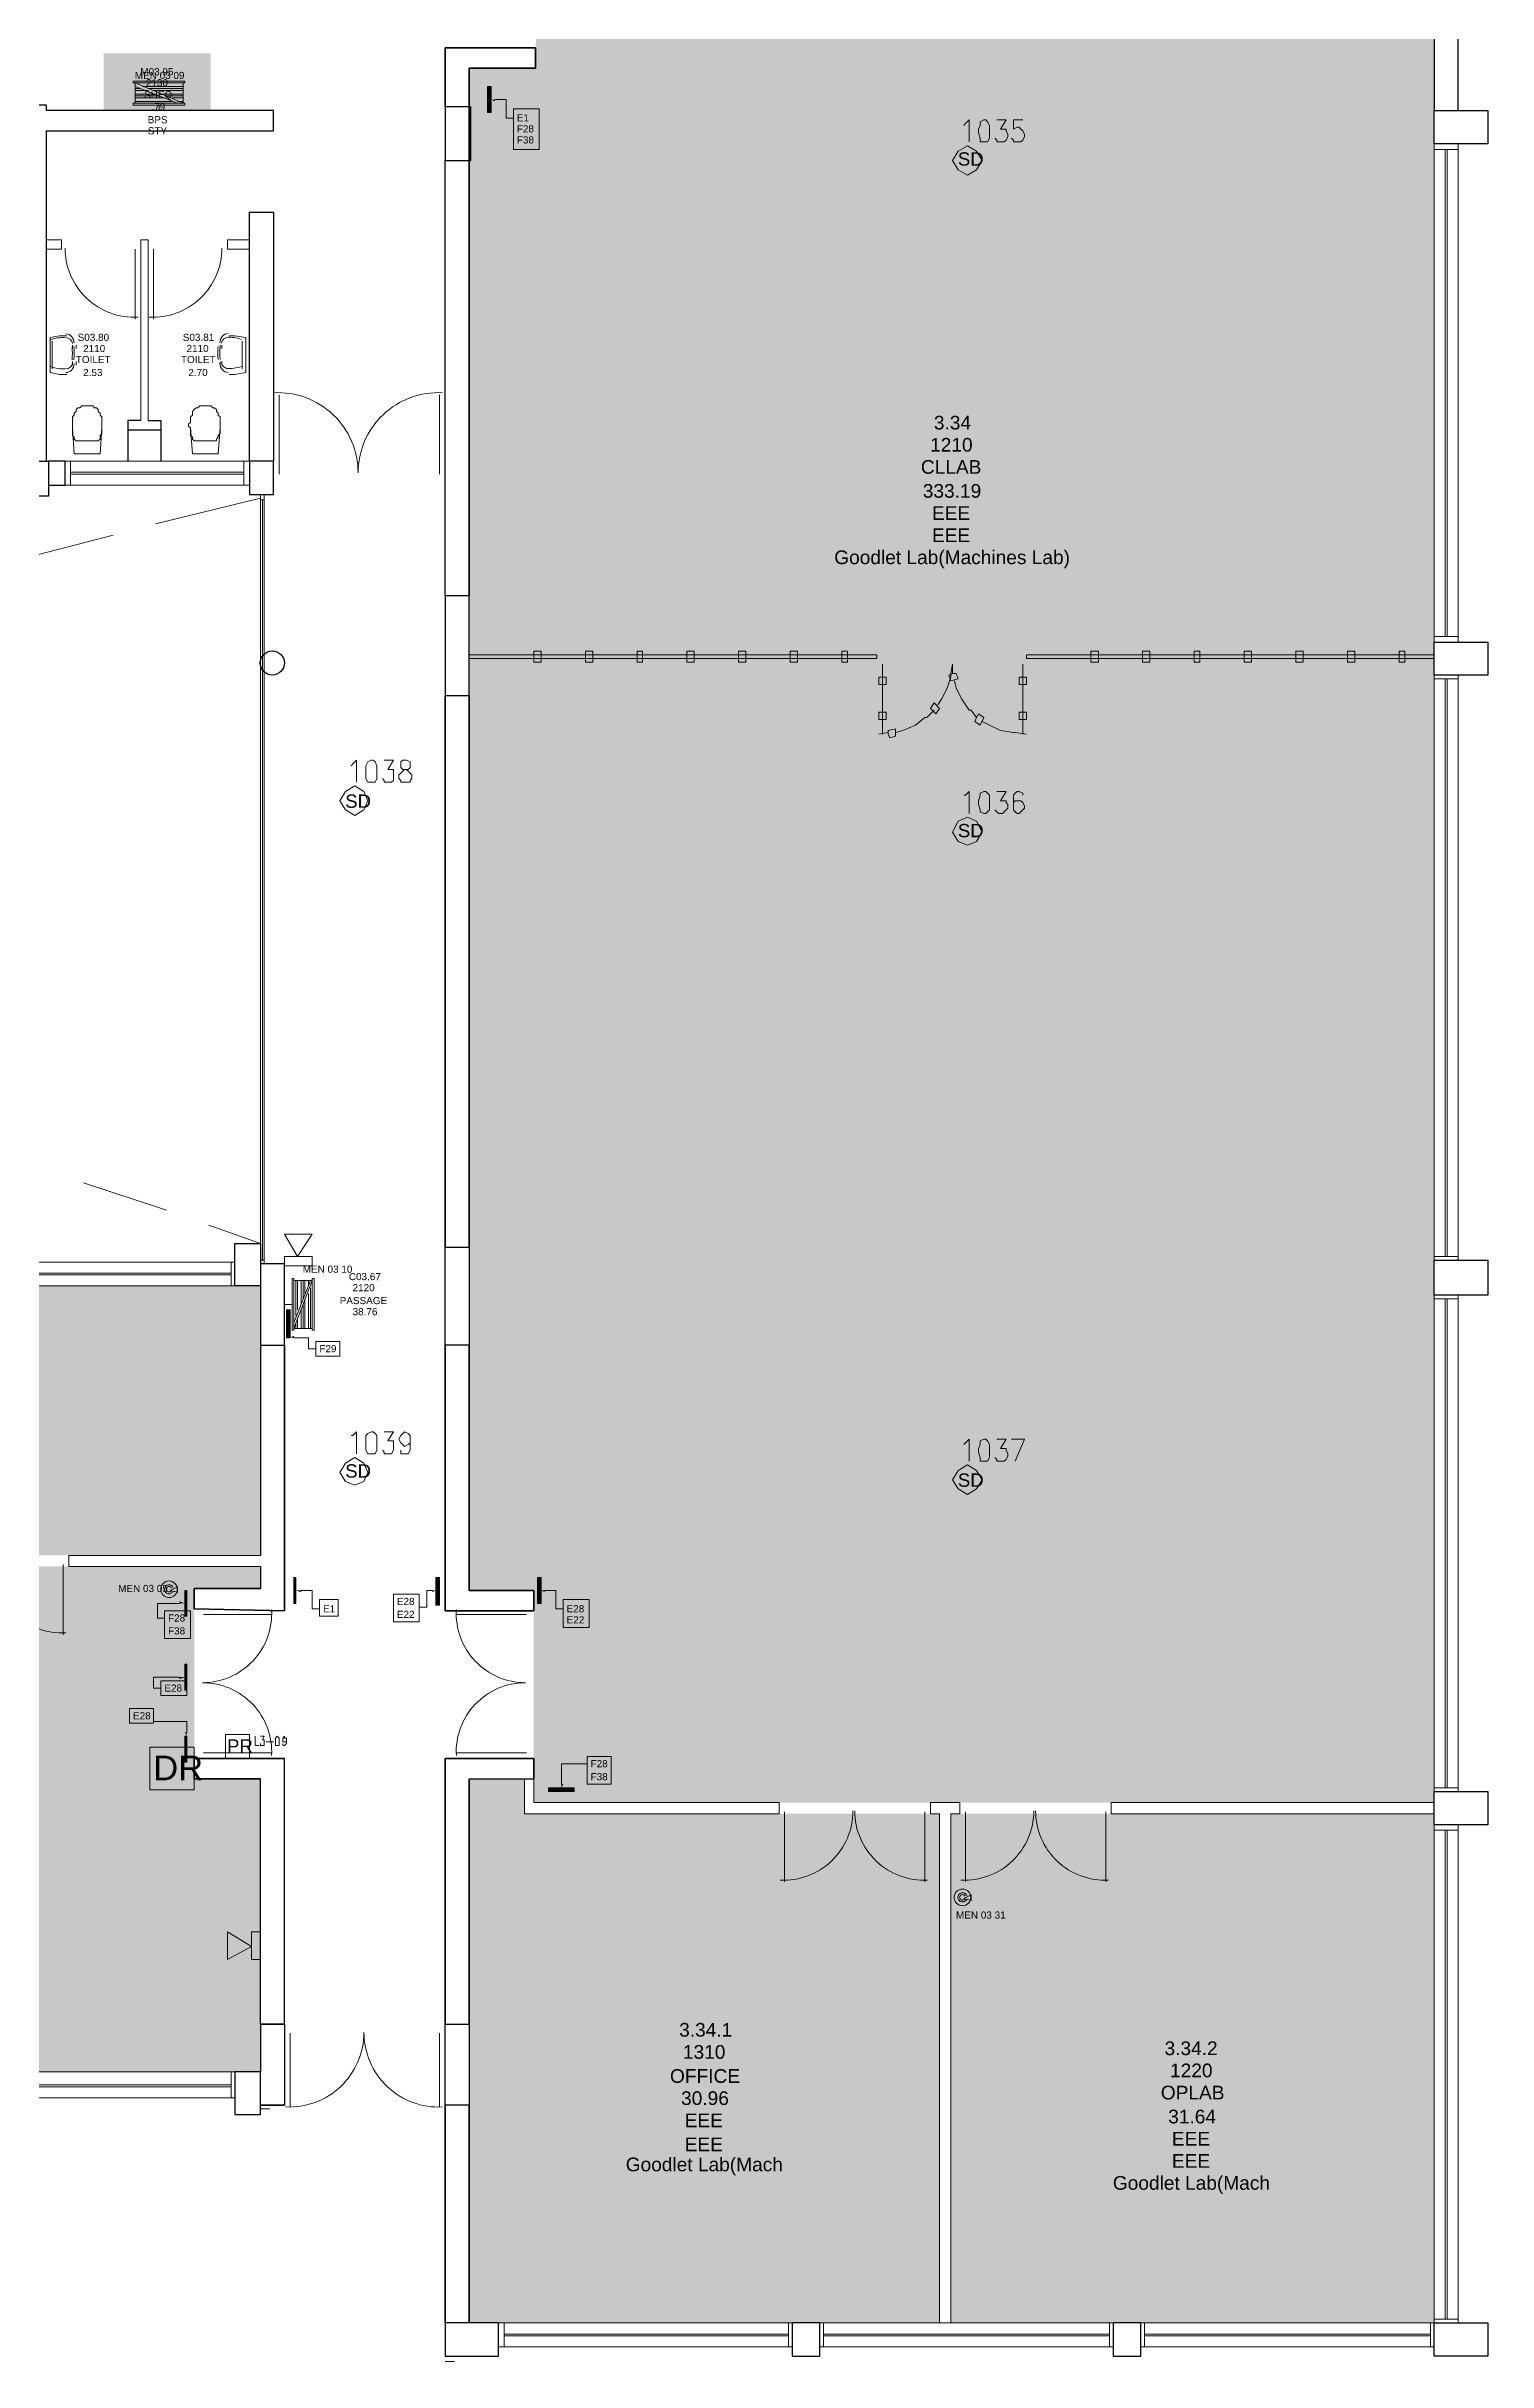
# Model space of a CAD drawing. Header units: millimetres. Extents: x 0.4 to 92.5, y -0.1 to 46.4.
# Drawn here: x 76.01 to 92.55, y -0.12 to 26.44 of the extents above; entities that cross this region are included whole.
import ezdxf

# ---------------------------------------------------------------- set-up
doc = ezdxf.new("R2010")
doc.units = ezdxf.units.MM
for name, color, linetype, true_color in [('PDF_0', 7, 'Continuous', 0xed1f24), ('PDF_014403$_ps_FIRE_ACCESS', 7, 'Continuous', 0x37dd00), ('PDF_014403$_ps_FIRE_ALARM', 7, 'Continuous', 0x37dd00), ('PDF_014403$HL-TMP', 7, 'Continuous', 0x99cde0)]:
    doc.layers.add(name, color=color, linetype=linetype, true_color=true_color)
for name, color, linetype in [('PDF_014403$_ps_TEXTBOLD$FIRE', 2, 'Continuous'), ('PDF_014403$BL', 7, 'Continuous'), ('PDF_014403$DR', 7, 'Continuous'), ('PDF_014403$FI', 7, 'Continuous'), ('PDF_014403$FI-DSG', 7, 'Continuous'), ('PDF_014403$PL-TOIL', 7, 'Continuous'), ('PDF_014403$WA', 7, 'Continuous'), ('PDF_014403$WA-COL', 7, 'Continuous'), ('PDF_014403$WA-EXT', 7, 'Continuous'), ('PDF_014403$WN', 7, 'Continuous'), ('PDF_Text', 7, 'Continuous')]:
    doc.layers.add(name, color=color, linetype=linetype)
doc.styles.add('PDF ArialMT', font='arial.ttf')

msp = doc.modelspace()

# ---------------------------------------------------------------- linework, layer by layer
at = {"layer": 'PDF_0', "color": 7, "lineweight": 0}
for points in [[(86.578, 24.959), (86.684, 25.022), (86.747, 25.128), (86.684, 25.234), (86.578, 25.297), (86.472, 25.234), (86.409, 25.128), (86.472, 25.022)], [(79.55, 17.614), (79.656, 17.677), (79.699, 17.783), (79.656, 17.889), (79.55, 17.952), (79.445, 17.889), (79.381, 17.783), (79.445, 17.677)], [(86.578, 17.275), (86.684, 17.317), (86.747, 17.423), (86.684, 17.55), (86.578, 17.593), (86.472, 17.55), (86.409, 17.423), (86.472, 17.317)], [(79.55, 9.93), (79.656, 9.972), (79.699, 10.078), (79.656, 10.184), (79.55, 10.248), (79.445, 10.184), (79.381, 10.078), (79.445, 9.972)], [(86.578, 9.824), (86.684, 9.888), (86.747, 9.994), (86.684, 10.099), (86.578, 10.163), (86.472, 10.099), (86.409, 9.994), (86.472, 9.888)]]:
    msp.add_lwpolyline(points, close=True, dxfattribs=at)
at = {"layer": 'PDF_014403$_ps_FIRE_ACCESS', "lineweight": 0}
for points in [[(79.064, 12.809), (78.746, 12.809), (78.894, 12.555)], [(78.746, 12.555), (78.746, 12.449), (79.064, 12.449), (79.064, 12.555)], [(77.709, 6.437), (77.709, 6.924), (77.201, 6.924), (77.201, 6.437)], [(77.709, 6.437), (77.709, 6.924), (77.201, 6.924), (77.201, 6.437)], [(78.09, 4.49), (78.09, 4.808), (78.365, 4.638)], [(78.365, 4.808), (78.471, 4.808), (78.471, 4.49), (78.365, 4.49)]]:
    msp.add_lwpolyline(points, close=True, dxfattribs=at)
at = {"layer": 'PDF_014403$_ps_FIRE_ALARM', "lineweight": 0}
msp.add_lwpolyline([(78.344, 6.797), (78.344, 7.072), (78.069, 7.072), (78.069, 6.797)], close=True, dxfattribs=at)
at = {"layer": 'PDF_014403$_ps_TEXTBOLD$FIRE', "lineweight": 20}
for points in [[(86.536, 25.53), (86.557, 25.551), (86.599, 25.594), (86.599, 25.34)], [(86.917, 25.594), (87.022, 25.594), (86.959, 25.488), (87.001, 25.488), (87.022, 25.488), (87.022, 25.467), (87.044, 25.424), (87.044, 25.403), (87.022, 25.361), (87.001, 25.34), (86.98, 25.34), (86.938, 25.34), (86.917, 25.34), (86.917, 25.361), (86.895, 25.382)], [(87.213, 25.594), (87.107, 25.594), (87.107, 25.488), (87.149, 25.509), (87.171, 25.509), (87.192, 25.488), (87.213, 25.467), (87.234, 25.424), (87.234, 25.403), (87.213, 25.361), (87.192, 25.34), (87.171, 25.34), (87.149, 25.34), (87.107, 25.34), (87.107, 25.361), (87.086, 25.382)], [(79.508, 18.185), (79.529, 18.206), (79.572, 18.249), (79.572, 17.995)], [(79.889, 18.249), (79.995, 18.249), (79.931, 18.143), (79.974, 18.143), (79.995, 18.143), (79.995, 18.122), (79.995, 18.079), (79.995, 18.058), (79.995, 18.016), (79.974, 17.995), (79.953, 17.995), (79.91, 17.995), (79.889, 17.995), (79.889, 18.016), (79.868, 18.037)], [(86.536, 17.847), (86.557, 17.847), (86.599, 17.889), (86.599, 17.635)], [(86.917, 17.889), (87.022, 17.889), (86.959, 17.783), (87.001, 17.783), (87.022, 17.783), (87.022, 17.762), (87.044, 17.741), (87.044, 17.698), (87.022, 17.677), (87.001, 17.656), (86.98, 17.635), (86.938, 17.635), (86.917, 17.656), (86.895, 17.677)], [(87.213, 17.847), (87.213, 17.868), (87.171, 17.889), (87.149, 17.889), (87.128, 17.868), (87.107, 17.847), (87.107, 17.783), (87.107, 17.72), (87.107, 17.677), (87.128, 17.656), (87.149, 17.635), (87.171, 17.635), (87.192, 17.656), (87.213, 17.677), (87.234, 17.698), (87.234, 17.72), (87.213, 17.762), (87.192, 17.783), (87.171, 17.783), (87.149, 17.783), (87.128, 17.783), (87.107, 17.762), (87.107, 17.72)], [(79.508, 10.502), (79.529, 10.502), (79.572, 10.544), (79.572, 10.29)], [(79.889, 10.544), (79.995, 10.544), (79.931, 10.438), (79.974, 10.438), (79.995, 10.438), (79.995, 10.417), (79.995, 10.375), (79.995, 10.353), (79.995, 10.332), (79.974, 10.29), (79.953, 10.29), (79.91, 10.29), (79.889, 10.29), (79.889, 10.311), (79.868, 10.332)], [(80.185, 10.459), (80.185, 10.417), (80.164, 10.396), (80.122, 10.375), (80.101, 10.396), (80.08, 10.417), (80.058, 10.459), (80.08, 10.502), (80.101, 10.523), (80.122, 10.544), (80.164, 10.523), (80.185, 10.502), (80.185, 10.459), (80.185, 10.396), (80.185, 10.332), (80.164, 10.29), (80.122, 10.29), (80.101, 10.29), (80.08, 10.29), (80.08, 10.332)], [(86.536, 10.396), (86.557, 10.417), (86.599, 10.459), (86.599, 10.205)], [(86.917, 10.459), (87.022, 10.459), (86.959, 10.353), (87.001, 10.353), (87.022, 10.353), (87.022, 10.332), (87.044, 10.29), (87.044, 10.269), (87.022, 10.226), (87.001, 10.205), (86.98, 10.205), (86.938, 10.205), (86.917, 10.205), (86.917, 10.226), (86.895, 10.248)], [(87.128, 10.205), (87.234, 10.459), (87.086, 10.459)], [(78.407, 7.051), (78.407, 6.945), (78.45, 6.945)], [(78.471, 7.051), (78.513, 7.051), (78.492, 7.009), (78.513, 7.009), (78.513, 6.988), (78.513, 6.967), (78.513, 6.945), (78.492, 6.945), (78.471, 6.945), (78.471, 6.967)], [(78.534, 6.988), (78.619, 6.988)], [(78.767, 7.009), (78.767, 6.988), (78.746, 6.988), (78.725, 6.988), (78.725, 7.009), (78.725, 7.03), (78.746, 7.051), (78.746, 7.03), (78.767, 7.03), (78.767, 7.009), (78.767, 6.988), (78.767, 6.967), (78.746, 6.945), (78.725, 6.945), (78.725, 6.967)]]:
    msp.add_lwpolyline(points, dxfattribs=at)
for points in [[(86.768, 25.594), (86.726, 25.573), (86.726, 25.53), (86.705, 25.488), (86.705, 25.446), (86.726, 25.382), (86.726, 25.34), (86.768, 25.34), (86.79, 25.34), (86.811, 25.34), (86.832, 25.382), (86.832, 25.446), (86.832, 25.488), (86.832, 25.53), (86.811, 25.573), (86.79, 25.594)], [(79.741, 18.249), (79.699, 18.228), (79.677, 18.185), (79.677, 18.143), (79.677, 18.101), (79.677, 18.037), (79.699, 17.995), (79.741, 17.995), (79.762, 17.995), (79.783, 17.995), (79.804, 18.037), (79.804, 18.101), (79.804, 18.143), (79.804, 18.185), (79.783, 18.228), (79.762, 18.249)], [(80.101, 18.249), (80.08, 18.228), (80.08, 18.206), (80.08, 18.185), (80.08, 18.164), (80.101, 18.143), (80.143, 18.143), (80.164, 18.122), (80.185, 18.101), (80.207, 18.079), (80.207, 18.037), (80.185, 18.016), (80.185, 17.995), (80.143, 17.995), (80.101, 17.995), (80.08, 17.995), (80.08, 18.016), (80.058, 18.037), (80.058, 18.079), (80.08, 18.101), (80.101, 18.122), (80.122, 18.143), (80.164, 18.143), (80.185, 18.164), (80.185, 18.185), (80.185, 18.206), (80.185, 18.228), (80.143, 18.249)], [(86.768, 17.889), (86.726, 17.868), (86.726, 17.847), (86.705, 17.783), (86.705, 17.741), (86.726, 17.677), (86.726, 17.656), (86.768, 17.635), (86.79, 17.635), (86.811, 17.656), (86.832, 17.677), (86.832, 17.741), (86.832, 17.783), (86.832, 17.847), (86.811, 17.868), (86.79, 17.889)], [(79.741, 10.544), (79.699, 10.523), (79.677, 10.502), (79.677, 10.438), (79.677, 10.396), (79.677, 10.332), (79.699, 10.29), (79.741, 10.29), (79.762, 10.29), (79.783, 10.29), (79.804, 10.332), (79.804, 10.396), (79.804, 10.438), (79.804, 10.502), (79.783, 10.523), (79.762, 10.544)], [(86.768, 10.459), (86.726, 10.438), (86.726, 10.396), (86.705, 10.353), (86.705, 10.311), (86.726, 10.248), (86.726, 10.205), (86.768, 10.205), (86.79, 10.205), (86.811, 10.205), (86.832, 10.248), (86.832, 10.311), (86.832, 10.353), (86.832, 10.396), (86.811, 10.438), (86.79, 10.459)], [(78.661, 7.051), (78.64, 7.03), (78.64, 7.009), (78.64, 6.988), (78.64, 6.967), (78.64, 6.945), (78.661, 6.945), (78.683, 6.945), (78.683, 6.967), (78.683, 6.988), (78.683, 7.009), (78.683, 7.03)]]:
    msp.add_lwpolyline(points, close=True, dxfattribs=at)
at = {"layer": 'PDF_014403$BL', "lineweight": 9}
for points in [[(91.933, 25.319), (91.933, 19.603)], [(92.208, 19.603), (92.208, 25.319)], [(78.344, 21.678), (76.227, 21.678)], [(76.227, 21.403), (78.344, 21.403)], [(77.264, 20.958), (78.471, 21.254)], [(78.471, 21.297), (78.471, 12.47)], [(78.513, 12.47), (78.513, 21.297)], [(75.804, 20.577), (76.778, 20.831)], [(81.604, 19.455), (81.201, 19.455), (80.863, 19.455)], [(81.604, 19.413), (81.201, 19.413), (80.863, 19.413)], [(82.196, 19.455), (81.794, 19.455), (81.688, 19.455), (81.688, 19.413), (81.604, 19.413), (81.604, 19.498), (81.688, 19.498), (81.688, 19.455)], [(82.196, 19.413), (81.794, 19.413), (81.688, 19.413), (81.688, 19.371), (81.604, 19.371), (81.604, 19.455), (81.688, 19.455), (81.688, 19.413)], [(82.789, 19.455), (82.366, 19.455), (82.281, 19.455), (82.281, 19.413), (82.196, 19.413), (82.196, 19.498), (82.281, 19.498), (82.281, 19.455)], [(82.789, 19.413), (82.366, 19.413), (82.281, 19.413), (82.281, 19.371), (82.196, 19.371), (82.196, 19.455), (82.281, 19.455), (82.281, 19.413)], [(83.361, 19.455), (82.958, 19.455), (82.852, 19.455), (82.852, 19.413), (82.789, 19.413), (82.789, 19.498), (82.852, 19.498), (82.852, 19.455)], [(83.361, 19.413), (82.958, 19.413), (82.852, 19.413), (82.852, 19.371), (82.789, 19.371), (82.789, 19.455), (82.852, 19.455), (82.852, 19.413)], [(83.953, 19.455), (83.551, 19.455), (83.445, 19.455), (83.445, 19.413), (83.361, 19.413), (83.361, 19.498), (83.445, 19.498), (83.445, 19.455)], [(83.953, 19.413), (83.551, 19.413), (83.445, 19.413), (83.445, 19.371), (83.361, 19.371), (83.361, 19.455), (83.445, 19.455), (83.445, 19.413)], [(84.546, 19.455), (84.144, 19.455), (84.038, 19.455), (84.038, 19.413), (83.953, 19.413), (83.953, 19.498), (84.038, 19.498), (84.038, 19.455)], [(84.546, 19.413), (84.144, 19.413), (84.038, 19.413), (84.038, 19.371), (83.953, 19.371), (83.953, 19.455), (84.038, 19.455), (84.038, 19.413)], [(85.139, 19.455), (84.715, 19.455), (84.631, 19.455), (84.631, 19.413), (84.546, 19.413), (84.546, 19.498), (84.631, 19.498), (84.631, 19.455)], [(85.139, 19.413), (84.715, 19.413), (84.631, 19.413), (84.631, 19.371), (84.546, 19.371), (84.546, 19.455), (84.631, 19.455), (84.631, 19.413)], [(85.541, 19.455), (85.202, 19.455), (85.202, 19.413), (85.139, 19.413), (85.139, 19.498), (85.202, 19.498), (85.202, 19.455)], [(85.541, 19.413), (85.202, 19.413), (85.202, 19.371), (85.139, 19.371), (85.139, 19.455), (85.202, 19.455), (85.202, 19.413)], [(87.996, 19.455), (87.594, 19.455), (87.255, 19.455)], [(87.996, 19.413), (87.594, 19.413), (87.255, 19.413)], [(88.589, 19.455), (88.187, 19.455), (88.081, 19.455), (88.081, 19.413), (87.996, 19.413), (87.996, 19.498), (88.081, 19.498), (88.081, 19.455)], [(88.589, 19.413), (88.187, 19.413), (88.081, 19.413), (88.081, 19.371), (87.996, 19.371), (87.996, 19.455), (88.081, 19.455), (88.081, 19.413)], [(89.181, 19.455), (88.758, 19.455), (88.673, 19.455), (88.673, 19.413), (88.589, 19.413), (88.589, 19.498), (88.673, 19.498), (88.673, 19.455)], [(89.181, 19.413), (88.758, 19.413), (88.673, 19.413), (88.673, 19.371), (88.589, 19.371), (88.589, 19.455), (88.673, 19.455), (88.673, 19.413)], [(89.753, 19.455), (89.351, 19.455), (89.245, 19.455), (89.245, 19.413), (89.181, 19.413), (89.181, 19.498), (89.245, 19.498), (89.245, 19.455)], [(89.753, 19.413), (89.351, 19.413), (89.245, 19.413), (89.245, 19.371), (89.181, 19.371), (89.181, 19.455), (89.245, 19.455), (89.245, 19.413)], [(90.346, 19.455), (89.943, 19.455), (89.838, 19.455), (89.838, 19.413), (89.753, 19.413), (89.753, 19.498), (89.838, 19.498), (89.838, 19.455)], [(90.346, 19.413), (89.943, 19.413), (89.838, 19.413), (89.838, 19.371), (89.753, 19.371), (89.753, 19.455), (89.838, 19.455), (89.838, 19.413)], [(90.938, 19.455), (90.536, 19.455), (90.43, 19.455), (90.43, 19.413), (90.346, 19.413), (90.346, 19.498), (90.43, 19.498), (90.43, 19.455)], [(90.938, 19.413), (90.536, 19.413), (90.43, 19.413), (90.43, 19.371), (90.346, 19.371), (90.346, 19.455), (90.43, 19.455), (90.43, 19.413)], [(91.531, 19.455), (91.108, 19.455), (91.023, 19.455), (91.023, 19.413), (90.938, 19.413), (90.938, 19.498), (91.023, 19.498), (91.023, 19.455)], [(91.531, 19.413), (91.108, 19.413), (91.023, 19.413), (91.023, 19.371), (90.938, 19.371), (90.938, 19.455), (91.023, 19.455), (91.023, 19.413)], [(91.933, 19.455), (91.595, 19.455), (91.595, 19.413), (91.531, 19.413), (91.531, 19.498), (91.595, 19.498), (91.595, 19.455)], [(91.933, 19.413), (91.595, 19.413), (91.595, 19.371), (91.531, 19.371), (91.531, 19.455), (91.595, 19.455), (91.595, 19.413)], [(91.933, 19.222), (91.933, 12.512)], [(92.208, 12.512), (92.208, 19.222)], [(76.439, 13.401), (77.391, 13.084)], [(77.878, 12.915), (78.471, 12.703)], [(78.175, 12.491), (75.677, 12.491)], [(75.677, 12.216), (78.175, 12.216)], [(91.933, 12.11), (91.933, 6.416)], [(92.208, 6.416), (92.208, 12.11)], [(91.933, 6.035), (91.933, 0.32), (88.568, 0.32)], [(92.208, 0.32), (92.208, 6.035)], [(78.175, 3.199), (75.698, 3.199)], [(75.698, 2.903), (78.175, 2.903)], [(84.567, 0.32), (81.201, 0.32)], [(88.25, 0.32), (84.885, 0.32)], [(81.201, 0.045), (84.567, 0.045)], [(84.885, 0.045), (88.25, 0.045)], [(88.568, 0.045), (91.933, 0.045)]]:
    msp.add_lwpolyline(points, dxfattribs=at)
at = {"layer": 'PDF_014403$DR', "lineweight": 0}
for points in [[(77.032, 24.112), (77.032, 23.308), (77.032, 24.112)], [(77.243, 24.112), (77.243, 23.308), (77.243, 24.112)], [(78.683, 21.53), (78.683, 22.44), (78.683, 21.53)], [(80.524, 21.53), (80.524, 22.44), (80.524, 21.53)], [(85.541, 19.455), (85.541, 19.413)], [(87.255, 19.455), (87.255, 19.413)], [(85.604, 18.799), (85.604, 19.201), (85.604, 19.349), (85.604, 19.201), (85.647, 19.201), (85.647, 19.117), (85.562, 19.117), (85.562, 19.201), (85.604, 19.201)], [(86.239, 18.884), (86.282, 18.947), (86.345, 19.074), (86.387, 19.201), (86.387, 19.244), (86.409, 19.349), (86.409, 19.244), (86.451, 19.244), (86.472, 19.18), (86.387, 19.159), (86.366, 19.222), (86.409, 19.244)], [(86.43, 19.159), (86.451, 19.074), (86.514, 18.947), (86.599, 18.82), (86.62, 18.82), (86.684, 18.736), (86.705, 18.778), (86.768, 18.736), (86.726, 18.651), (86.663, 18.693), (86.684, 18.736)], [(87.213, 18.799), (87.213, 19.201), (87.213, 19.349), (87.213, 19.201), (87.255, 19.201), (87.255, 19.117), (87.171, 19.117), (87.171, 19.201), (87.213, 19.201)], [(85.604, 19.117), (85.604, 18.714), (85.604, 18.545), (85.604, 18.714), (85.562, 18.714), (85.562, 18.799), (85.647, 18.799), (85.647, 18.714), (85.604, 18.714)], [(87.213, 19.117), (87.213, 18.714), (87.213, 18.545), (87.213, 18.714), (87.171, 18.714), (87.171, 18.799), (87.255, 18.799), (87.255, 18.714), (87.213, 18.714)], [(85.752, 18.566), (85.837, 18.587), (85.985, 18.651), (86.091, 18.736), (86.112, 18.736), (86.197, 18.82)], [(86.747, 18.693), (86.832, 18.651), (86.959, 18.587), (87.107, 18.566), (87.128, 18.566), (87.255, 18.545)], [(85.562, 18.545), (85.668, 18.566)], [(76.206, 9.02), (76.206, 8.216), (76.206, 9.02)], [(77.815, 8.448), (78.598, 8.448), (77.815, 8.448)], [(81.519, 8.448), (80.715, 8.448), (81.519, 8.448)], [(77.815, 6.861), (78.598, 6.861), (77.815, 6.861)], [(81.519, 6.861), (80.715, 6.861), (81.519, 6.861)], [(84.482, 6.183), (84.482, 5.379), (84.482, 6.183)], [(86.091, 6.183), (86.091, 5.379), (86.091, 6.183)], [(86.557, 6.183), (86.557, 5.379), (86.557, 6.183)], [(88.165, 6.183), (88.165, 5.379), (88.165, 6.183)], [(78.81, 3.643), (78.81, 2.797), (78.81, 3.643)], [(80.524, 3.643), (80.524, 2.797), (80.524, 3.643)]]:
    msp.add_lwpolyline(points, dxfattribs=at)
for points in [[(80.558, 22.463, 0.429403), (79.589, 21.544, 0.429403), (78.621, 22.463)], [(78.597, 6.83, 0.429398), (77.804, 7.665, 0.429398), (78.597, 8.5)], [(80.716, 8.5, 0.429402), (81.508, 7.665, 0.429402), (80.716, 6.83)], [(78.755, 2.798, 0.429405), (79.656, 3.654, 0.429405), (80.558, 2.798)]]:
    msp.add_lwpolyline(points, format="xyb", dxfattribs=at)
for points in [[(86.197, 18.799), (86.155, 18.841), (86.197, 18.905), (86.26, 18.841), (86.218, 18.778)], [(85.668, 18.545), (85.668, 18.587), (85.752, 18.609), (85.752, 18.524), (85.689, 18.503)]]:
    msp.add_lwpolyline(points, close=True, dxfattribs=at)
for centre, start, end in [((77.021, 24.123), 179.9998, 272.9555), ((77.233, 24.123), 267.0445, 0.0002), ((76.195, 9.03), 179.9998, 272.9555), ((84.472, 6.194), 267.0449, 0.0001), ((86.08, 6.194), 179.9999, 272.9551), ((86.546, 6.194), 267.0449, 0.0001), ((88.155, 6.194), 179.9999, 272.9551)]:
    msp.add_arc(centre, 0.794, start, end, dxfattribs=at)
at = {"layer": 'PDF_014403$FI', "lineweight": 9}
for points in [[(77.603, 26.038), (77.603, 26.017), (77.01, 26.017), (77.01, 26.038)], [(77.603, 25.763), (77.01, 25.763), (77.01, 25.784), (77.032, 25.784), (77.582, 25.784), (77.603, 25.784)], [(78.831, 11.708), (78.831, 12.301), (78.852, 12.301), (78.852, 12.28), (78.852, 11.729), (78.852, 11.708)], [(79.085, 11.708), (79.064, 11.708), (79.064, 12.301), (79.085, 12.301)], [(77.518, 8.702), (77.434, 8.724), (77.518, 8.766)], [(86.62, 5.167), (86.536, 5.189), (86.62, 5.231)]]:
    msp.add_lwpolyline(points, close=True, dxfattribs=at)
for points in [[(77.032, 25.784), (77.032, 26.017), (77.582, 26.017), (77.582, 25.784), (77.032, 26.017)], [(77.518, 25.784), (77.032, 25.975)], [(77.032, 25.954), (77.095, 25.954)], [(77.18, 25.932), (77.032, 25.932)], [(77.032, 25.89), (77.243, 25.89)], [(77.307, 25.869), (77.032, 25.869)], [(77.032, 25.848), (77.37, 25.848)], [(77.455, 25.805), (77.032, 25.805)], [(77.582, 25.975), (77.116, 25.975)], [(77.18, 25.954), (77.582, 25.954)], [(77.582, 25.932), (77.243, 25.932)], [(77.307, 25.89), (77.582, 25.89)], [(77.582, 25.869), (77.391, 25.869)], [(77.455, 25.848), (77.582, 25.848)], [(77.582, 25.805), (77.518, 25.805)], [(77.307, 25.763), (77.307, 25.7)], [(78.852, 12.28), (79.064, 12.28), (79.064, 11.729), (78.852, 11.729), (79.064, 12.28)], [(78.852, 11.793), (79.042, 12.28)], [(78.873, 11.877), (78.873, 12.28)], [(78.894, 12.28), (78.894, 11.941)], [(78.937, 12.004), (78.937, 12.28)], [(78.958, 12.28), (78.958, 12.068)], [(78.979, 12.131), (78.979, 12.28)], [(79.021, 12.28), (79.021, 12.216)], [(78.831, 12.004), (78.746, 12.004)], [(78.958, 12.004), (78.958, 11.729)], [(78.979, 11.729), (78.979, 12.068)], [(79.021, 12.131), (79.021, 11.729)], [(79.042, 11.729), (79.042, 12.195)], [(78.873, 11.729), (78.873, 11.793)], [(78.894, 11.856), (78.894, 11.729)], [(78.937, 11.729), (78.937, 11.941)]]:
    msp.add_lwpolyline(points, dxfattribs=at)
for centre in [(77.42, 8.737), (77.42, 8.737), (86.522, 5.202), (86.522, 5.202)]:
    msp.add_circle(centre, 0.0953, dxfattribs=at)
for centre, radius, start, end in [((77.42, 8.737), 0.0529, 22.7694, 337.2306), ((77.42, 8.737), 0.0318, 22.7697, 337.2303), ((86.522, 5.202), 0.0529, 22.7694, 337.2306), ((86.522, 5.202), 0.0318, 22.7697, 337.2303)]:
    msp.add_arc(centre, radius, start, end, dxfattribs=at)
at = {"layer": 'PDF_014403$FI-DSG', "lineweight": 9}
for points in [[(81.117, 25.678), (81.117, 25.975), (81.074, 25.975), (81.074, 25.678)], [(81.371, 25.721), (81.667, 25.721), (81.667, 25.255), (81.371, 25.255)], [(78.81, 11.623), (78.81, 11.941), (78.767, 11.941), (78.767, 11.623)], [(79.106, 11.581), (79.381, 11.581), (79.381, 11.412), (79.106, 11.412)], [(78.873, 8.575), (78.873, 8.872), (78.852, 8.872), (78.852, 8.575)], [(80.524, 8.554), (80.524, 8.872), (80.482, 8.872), (80.482, 8.554)], [(81.688, 8.575), (81.688, 8.872), (81.646, 8.872), (81.646, 8.575)], [(77.624, 8.427), (77.624, 8.724), (77.603, 8.724), (77.603, 8.427)], [(79.148, 8.618), (79.36, 8.618), (79.36, 8.427), (79.148, 8.427)], [(79.995, 8.681), (80.291, 8.681), (80.291, 8.364), (79.995, 8.364)], [(81.942, 8.618), (82.239, 8.618), (82.239, 8.3), (81.942, 8.3)], [(77.37, 8.491), (77.667, 8.491), (77.667, 8.173), (77.37, 8.173)], [(77.624, 7.58), (77.624, 7.877), (77.603, 7.877), (77.603, 7.58)], [(77.328, 7.686), (77.624, 7.686), (77.624, 7.517), (77.328, 7.517)], [(76.968, 7.369), (77.243, 7.369), (77.243, 7.199), (76.968, 7.199)], [(77.624, 6.755), (77.624, 7.051), (77.603, 7.051), (77.603, 6.755)], [(82.217, 6.818), (82.493, 6.818), (82.493, 6.501), (82.217, 6.501)], [(81.773, 6.416), (82.069, 6.416), (82.069, 6.459), (81.773, 6.459)]]:
    msp.add_lwpolyline(points, close=True, dxfattribs=at)
for points in [[(81.159, 25.827), (81.286, 25.827), (81.286, 25.615), (81.371, 25.615)], [(78.852, 11.623), (79.021, 11.623), (79.021, 11.496), (79.106, 11.496)], [(77.54, 8.575), (77.286, 8.575), (77.286, 8.406), (77.37, 8.406)], [(78.937, 8.724), (79.064, 8.724), (79.064, 8.512), (79.148, 8.512)], [(80.439, 8.724), (80.376, 8.724), (80.376, 8.533), (80.291, 8.533)], [(81.731, 8.724), (81.858, 8.724), (81.858, 8.512), (81.942, 8.512)], [(77.54, 7.729), (77.243, 7.729), (77.243, 7.602), (77.328, 7.602)], [(77.624, 7.094), (77.624, 7.221), (77.328, 7.221), (77.243, 7.221)], [(81.921, 6.501), (81.921, 6.734), (82.133, 6.734), (82.217, 6.734)]]:
    msp.add_lwpolyline(points, dxfattribs=at)
at = {"layer": 'PDF_014403$FI-DSG', "transparency": 33554559}
for points in [[(81.117, 25.975), (81.074, 25.975), (81.117, 25.678)], [(81.074, 25.975), (81.117, 25.678), (81.074, 25.678)], [(81.159, 25.805), (81.117, 25.827), (81.159, 25.827)], [(78.81, 11.941), (78.767, 11.941), (78.81, 11.623)], [(78.767, 11.941), (78.81, 11.623), (78.767, 11.623)], [(78.852, 11.623), (78.81, 11.623), (78.852, 11.645)], [(78.873, 8.872), (78.852, 8.872), (78.873, 8.575)], [(78.852, 8.872), (78.873, 8.575), (78.852, 8.575)], [(80.524, 8.872), (80.482, 8.872), (80.524, 8.554)], [(80.482, 8.872), (80.524, 8.554), (80.482, 8.554)], [(81.688, 8.872), (81.646, 8.872), (81.688, 8.575)], [(81.646, 8.872), (81.688, 8.575), (81.646, 8.575)], [(77.54, 8.597), (77.603, 8.575), (77.54, 8.575)], [(77.624, 8.724), (77.603, 8.724), (77.624, 8.427)], [(77.603, 8.724), (77.624, 8.427), (77.603, 8.427)], [(78.937, 8.702), (78.873, 8.724), (78.937, 8.724)], [(80.439, 8.724), (80.482, 8.724), (80.439, 8.702)], [(81.731, 8.702), (81.688, 8.724), (81.731, 8.724)], [(77.54, 7.729), (77.603, 7.729), (77.54, 7.707)], [(77.624, 7.877), (77.603, 7.877), (77.624, 7.58)], [(77.603, 7.877), (77.624, 7.58), (77.603, 7.58)], [(77.624, 7.094), (77.624, 7.051), (77.603, 7.094)], [(77.624, 7.051), (77.603, 7.051), (77.624, 6.755)], [(77.603, 7.051), (77.624, 6.755), (77.603, 6.755)], [(82.069, 6.459), (81.773, 6.459), (82.069, 6.416)], [(81.773, 6.459), (82.069, 6.416), (81.773, 6.416)], [(81.942, 6.501), (81.921, 6.459), (81.921, 6.501)]]:
    msp.add_solid(points, dxfattribs=at)
at = {"layer": 'PDF_014403$HL-TMP', "color": 16, "true_color": 0x800000, "transparency": 33554559}
for points in [[(81.646, 28.367), (91.933, 26.186), (81.625, 26.186)], [(91.933, 28.367), (81.646, 28.367), (91.933, 26.186)], [(80.863, 26.186), (81.625, 26.186), (81.625, 26.186)], [(91.933, 26.186), (80.863, 26.186), (91.933, 8.724)], [(80.863, 26.186), (91.933, 8.724), (80.863, 8.724)], [(78.471, 12.216), (70.046, 12.216), (78.471, 9.126)], [(70.046, 12.216), (78.471, 9.126), (70.046, 9.126)], [(78.471, 8.999), (70.025, 8.999), (70.025, 8.999)], [(78.471, 8.999), (70.025, 8.999), (78.471, 8.872)], [(70.025, 8.999), (78.471, 8.872), (70.025, 8.872)], [(78.471, 8.872), (70.025, 8.872), (78.471, 8.745)], [(70.025, 8.872), (78.471, 8.745), (70.025, 8.745)], [(77.709, 8.745), (70.025, 8.745), (77.709, 6.564)], [(70.025, 8.745), (77.709, 6.564), (70.025, 6.564)], [(91.933, 8.724), (81.604, 8.724), (91.933, 6.289)], [(81.604, 8.724), (91.933, 6.289), (81.604, 6.289)], [(78.471, 6.564), (78.471, 6.564), (70.025, 6.564)], [(78.471, 6.564), (70.025, 6.564), (77.709, 6.564)], [(78.471, 6.564), (70.025, 6.564), (78.471, 3.199)], [(70.025, 6.564), (78.471, 3.199), (70.025, 3.199)], [(81.498, 6.564), (80.863, 6.564), (81.498, 6.162)], [(80.863, 6.564), (81.498, 6.162), (80.863, 6.162)], [(86.26, 0.32), (80.863, 0.32), (80.863, 6.162)], [(80.863, 6.162), (86.26, 6.162), (86.26, 0.32)], [(91.933, 6.162), (86.387, 6.162), (91.933, 0.32)], [(86.387, 6.162), (91.933, 0.32), (86.387, 0.32)], [(86.26, 0.32), (86.26, 0.32), (80.863, 0.32)]]:
    msp.add_solid(points, dxfattribs=at)
at = {"layer": 'PDF_014403$HL-TMP', "color": 73, "true_color": 0x99cc66, "transparency": 33554559}
for points in [[(77.899, 26.356), (76.672, 26.356), (77.899, 25.7)], [(76.672, 26.356), (77.899, 25.7), (76.672, 25.7)]]:
    msp.add_solid(points, dxfattribs=at)
at = {"layer": 'PDF_014403$PL-TOIL', "lineweight": 9}
for points in [[(76.248, 23.117), (76.164, 23.117), (76.058, 23.096), (76.058, 22.694), (76.164, 22.673), (76.248, 22.673)], [(78.111, 22.673), (78.175, 22.673), (78.302, 22.694), (78.302, 23.096), (78.175, 23.117), (78.111, 23.117)], [(76.079, 22.736), (76.079, 23.054)], [(76.354, 22.969), (76.354, 23.011)], [(78.005, 23.011), (78.005, 22.969)], [(78.259, 23.054), (78.259, 22.736)], [(76.354, 22.778), (76.354, 22.821)], [(78.005, 22.821), (78.005, 22.778)], [(76.333, 22.228), (76.354, 22.249), (76.354, 22.27), (76.375, 22.292), (76.397, 22.292), (76.418, 22.313), (76.439, 22.313), (76.46, 22.313), (76.481, 22.313), (76.502, 22.313), (76.524, 22.313), (76.545, 22.313), (76.566, 22.292), (76.587, 22.292), (76.608, 22.27), (76.608, 22.249), (76.629, 22.228), (76.629, 22.207), (76.651, 22.186), (76.651, 22.165), (76.651, 22.143), (76.651, 22.122), (76.651, 22.101), (76.651, 22.08), (76.651, 22.059), (76.629, 21.762), (76.333, 21.762), (76.312, 22.059), (76.312, 22.038), (76.312, 22.016), (76.312, 21.995), (76.312, 21.974), (76.333, 21.953), (76.333, 21.932), (76.354, 21.911), (76.608, 21.911), (76.629, 21.932), (76.629, 21.953), (76.629, 21.974), (76.651, 21.995), (76.651, 22.016), (76.651, 22.038), (76.651, 22.059)], [(76.481, 22.313), (76.46, 22.313), (76.439, 22.313), (76.418, 22.313), (76.397, 22.292), (76.375, 22.292), (76.354, 22.27), (76.354, 22.249), (76.333, 22.228), (76.333, 22.207), (76.312, 22.186), (76.312, 22.165), (76.312, 22.143), (76.312, 22.122), (76.312, 22.101), (76.312, 22.08), (76.312, 22.059)], [(77.836, 22.313), (77.815, 22.313), (77.794, 22.313), (77.772, 22.313), (77.751, 22.292), (77.73, 22.292), (77.709, 22.27), (77.688, 22.249), (77.688, 22.228), (77.688, 22.207), (77.667, 22.186), (77.667, 22.165), (77.667, 22.143), (77.667, 22.122), (77.645, 22.101), (77.645, 22.08), (77.667, 22.059)], [(77.688, 22.228), (77.688, 22.249), (77.709, 22.27), (77.73, 22.292), (77.751, 22.292), (77.772, 22.313), (77.794, 22.313), (77.815, 22.313), (77.836, 22.313), (77.857, 22.313), (77.878, 22.313), (77.899, 22.313), (77.921, 22.292), (77.942, 22.292), (77.963, 22.27), (77.963, 22.249), (77.984, 22.228), (77.984, 22.207), (78.005, 22.186), (78.005, 22.165), (78.005, 22.143), (78.005, 22.122), (78.005, 22.101), (78.005, 22.08), (78.005, 22.059), (77.984, 21.762), (77.688, 21.762), (77.667, 22.059), (77.667, 22.038), (77.667, 22.016), (77.667, 21.995), (77.667, 21.974), (77.688, 21.953), (77.688, 21.932), (77.709, 21.911), (77.942, 21.911), (77.963, 21.911), (77.963, 21.932), (77.984, 21.953), (77.984, 21.974), (78.005, 21.995), (78.005, 22.016), (78.005, 22.038), (78.005, 22.059)]]:
    msp.add_lwpolyline(points, dxfattribs=at)
for points in [[(76.311, 23.029, 0.384864), (76.238, 23.096, -0.384864)], [(76.308, 22.842, 0.047741), (76.308, 22.99, -0.047741)], [(78.005, 22.993, 0.047774), (78.005, 22.846, -0.047774)], [(78.097, 23.099, 0.384807), (78.023, 23.033, -0.384807)], [(76.238, 22.736, 0.384783), (76.311, 22.803, -0.384783)], [(78.023, 22.806, 0.384834), (78.097, 22.74, -0.384834)]]:
    msp.add_lwpolyline(points, format="xyb", close=True, dxfattribs=at)
for points in [[(76.312, 23.011), (76.312, 22.969)], [(78.026, 22.969), (78.026, 23.011)], [(76.312, 22.821), (76.312, 22.778)], [(78.026, 22.778), (78.026, 22.821)]]:
    msp.add_lwpolyline(points, close=True, dxfattribs=at)
for centre, radius, start, end in [((76.195, 22.76), 0.336, 84.0752, 112.7382), ((75.536, 22.916), 0.797, 354.5239, 5.4761), ((78.777, 22.919), 0.796, 174.5202, 185.4798), ((78.118, 22.764), 0.336, 67.1573, 96.0275), ((76.195, 23.072), 0.335, 247.1562, 276.0284), ((78.118, 23.075), 0.335, 264.0757, 292.7396)]:
    msp.add_arc(centre, radius, start, end, dxfattribs=at)
for points in [[(76.333, 23.034), (76.328, 23.093), (76.287, 23.138), (76.238, 23.138)], [(78.097, 23.142), (78.048, 23.142), (78.007, 23.097), (78.002, 23.037)], [(76.238, 22.694), (76.287, 22.694), (76.328, 22.739), (76.333, 22.798)], [(78.002, 22.802), (78.007, 22.742), (78.048, 22.697), (78.097, 22.697)]]:
    msp.add_open_spline(points, degree=3, dxfattribs=at)
at = {"layer": 'PDF_014403$WA', "lineweight": 20}
for points in [[(76.016, 24.112), (76.185, 24.112), (76.185, 24.218), (76.016, 24.218)], [(77.18, 22.143), (77.18, 24.218), (77.095, 24.218), (77.095, 22.143)], [(78.344, 24.112), (78.09, 24.112), (78.09, 24.218), (78.344, 24.218)], [(78.471, 9.126), (76.27, 9.126), (76.27, 8.999), (78.471, 8.999)], [(81.604, 6.564), (81.604, 6.289), (84.419, 6.289), (84.419, 6.162), (81.498, 6.162), (81.498, 6.564), (81.498, 6.162)], [(86.26, 0.32), (86.26, 6.162), (86.155, 6.162), (86.155, 6.289), (86.155, 6.162)], [(86.155, 6.289), (86.493, 6.289)], [(86.387, 0.32), (86.387, 6.162), (86.493, 6.162), (86.493, 6.289), (86.493, 6.162)], [(91.933, 6.162), (88.229, 6.162), (88.229, 6.289), (91.933, 6.289)]]:
    msp.add_lwpolyline(points, dxfattribs=at)
at = {"layer": 'PDF_014403$WA-COL', "lineweight": 25}
for points in [[(80.884, 25.742), (80.588, 25.742), (80.588, 25.128), (80.884, 25.128)], [(80.884, 25.742), (80.588, 25.742), (80.588, 25.128), (80.884, 25.128)], [(91.933, 25.7), (92.547, 25.7), (92.547, 25.319), (91.933, 25.319)], [(75.719, 21.678), (76.037, 21.678), (76.037, 21.276), (75.719, 21.276)], [(76.227, 21.403), (76.227, 21.678), (76.037, 21.678), (76.037, 21.403)], [(78.619, 21.297), (78.619, 21.678), (78.344, 21.678), (78.344, 21.297)], [(80.863, 18.99), (80.863, 20.133), (80.588, 20.133), (80.588, 18.99)], [(80.863, 18.99), (80.863, 20.133), (80.588, 20.133), (80.588, 18.99)], [(80.863, 18.99), (80.863, 20.133), (80.588, 20.133), (80.588, 18.99)], [(80.863, 18.99), (80.863, 20.133), (80.588, 20.133), (80.588, 18.99)], [(91.933, 19.603), (92.547, 19.603), (92.547, 19.222), (91.933, 19.222)], [(78.175, 12.703), (78.471, 12.703), (78.471, 12.216), (78.175, 12.216)], [(80.863, 12.661), (80.863, 11.539), (80.588, 11.539), (80.588, 12.661)], [(80.863, 12.661), (80.863, 11.539), (80.588, 11.539), (80.588, 12.661)], [(80.863, 12.661), (80.863, 11.539), (80.588, 11.539), (80.588, 12.661)], [(80.863, 12.661), (80.863, 11.539), (80.588, 11.539), (80.588, 12.661)], [(91.933, 12.512), (92.547, 12.512), (92.547, 12.11), (91.933, 12.11)], [(78.746, 11.539), (78.746, 12.47), (78.471, 12.47), (78.471, 11.539)], [(78.746, 11.539), (78.746, 12.47), (78.471, 12.47), (78.471, 11.539)], [(78.746, 11.539), (78.746, 12.47), (78.471, 12.47), (78.471, 11.539)], [(78.746, 11.539), (78.746, 12.47), (78.471, 12.47), (78.471, 11.539)], [(91.933, 6.416), (92.547, 6.416), (92.547, 6.035), (91.933, 6.035)], [(78.471, 3.749), (78.746, 3.749)], [(80.863, 3.749), (80.863, 2.818), (80.588, 2.818), (80.588, 3.749)], [(80.863, 3.749), (80.863, 2.818), (80.588, 2.818), (80.588, 3.749)], [(78.175, 3.199), (78.175, 2.712), (78.471, 2.712), (78.471, 3.199)], [(78.746, 2.818), (78.471, 2.818)], [(80.588, 0.32), (80.588, -0.061), (81.201, -0.061), (81.201, 0.32)], [(84.885, 0.32), (84.567, 0.32), (84.567, -0.061), (84.885, -0.061)], [(88.568, 0.32), (88.25, 0.32), (88.25, -0.061), (88.568, -0.061)], [(91.933, 0.32), (92.547, 0.32), (92.547, -0.061), (91.933, -0.061)]]:
    msp.add_lwpolyline(points, close=True, dxfattribs=at)
for points in [[(77.095, 22.143), (76.947, 22.143), (76.947, 21.678)], [(77.18, 22.143), (77.328, 22.143), (77.328, 21.678)], [(76.947, 22.038), (77.328, 22.038)], [(78.471, 3.749), (78.471, 3.199)], [(78.746, 3.749), (78.746, 2.818)]]:
    msp.add_lwpolyline(points, dxfattribs=at)
msp.add_circle((78.605, 19.363), 0.138, dxfattribs=at)
msp.add_circle((78.605, 19.363), 0.138, dxfattribs=at)
at = {"layer": 'PDF_014403$WA-EXT', "lineweight": 25}
for points in [[(91.933, 31.415), (91.933, 25.7)], [(92.208, 25.7), (92.208, 31.415)], [(76.016, 21.678), (76.016, 25.467), (78.619, 25.467), (78.619, 25.7), (76.016, 25.7), (76.016, 25.763), (75.719, 25.763), (75.719, 21.678)], [(80.588, 20.133), (80.588, 25.128)], [(78.344, 21.678), (78.344, 24.535), (78.619, 24.535), (78.619, 21.678)], [(78.471, 8.999), (78.471, 8.745), (77.709, 8.745), (77.709, 8.512), (78.746, 8.491), (78.746, 11.539), (78.746, 8.491), (77.709, 8.512), (77.709, 8.745), (78.471, 8.745)], [(78.471, 11.539), (78.471, 9.126)], [(78.746, 3.749), (78.746, 6.797)], [(80.863, 6.564), (80.863, 3.749), (80.863, 6.564), (81.604, 6.564), (81.604, 6.797), (80.588, 6.797), (80.588, 3.749), (80.588, 6.797), (81.604, 6.797), (81.604, 6.564)], [(78.471, 3.749), (78.471, 6.564)]]:
    msp.add_lwpolyline(points, dxfattribs=at)
for points in [[(80.588, 26.419), (81.625, 26.419), (81.625, 26.186), (80.863, 26.186), (80.863, 20.133), (80.863, 26.186), (81.625, 26.186), (81.625, 26.419), (80.588, 26.419), (80.588, 25.742)], [(80.588, 12.661), (80.588, 18.99)], [(80.863, 12.661), (80.863, 18.99)], [(78.746, 8.491), (78.746, 11.539)], [(81.604, 8.724), (80.863, 8.724), (80.863, 11.539), (80.863, 8.724), (81.604, 8.724), (81.604, 8.491), (80.588, 8.491), (80.588, 11.539), (80.588, 8.491), (81.604, 8.491)], [(80.588, 8.491), (80.588, 11.539)], [(80.863, 8.724), (80.863, 11.539)], [(77.709, 6.797), (78.746, 6.797), (77.709, 6.797), (77.709, 6.564), (78.471, 6.564), (77.709, 6.564)], [(80.588, 0.32), (80.588, 2.818)], [(80.863, 0.32), (80.863, 2.818)]]:
    msp.add_lwpolyline(points, close=True, dxfattribs=at)
at = {"layer": 'PDF_014403$WN', "lineweight": 0}
for points in [[(92.208, 25.319), (91.933, 25.319)], [(92.208, 25.255), (91.933, 25.255)], [(92.06, 19.667), (92.06, 25.255)], [(92.081, 19.667), (92.081, 25.255)], [(76.227, 21.678), (76.227, 21.403)], [(76.291, 21.678), (76.291, 21.403)], [(76.291, 21.551), (78.28, 21.551)], [(76.291, 21.53), (78.28, 21.53)], [(78.28, 21.403), (78.28, 21.678)], [(78.344, 21.403), (78.344, 21.678)], [(78.513, 21.297), (78.471, 21.297)], [(78.471, 12.512), (78.513, 12.512), (78.513, 21.233), (78.471, 21.233)], [(78.492, 12.512), (78.492, 21.233)], [(91.933, 19.667), (92.208, 19.667)], [(91.933, 19.603), (92.208, 19.603)], [(92.208, 19.222), (91.933, 19.222)], [(92.208, 19.18), (91.933, 19.18)], [(92.06, 12.555), (92.06, 19.18)], [(92.081, 12.555), (92.081, 19.18)], [(78.132, 12.216), (78.132, 12.491)], [(78.175, 12.216), (78.175, 12.491)], [(91.933, 12.555), (92.208, 12.555)], [(91.933, 12.512), (92.208, 12.512)], [(75.719, 12.364), (78.132, 12.364)], [(75.719, 12.343), (78.132, 12.343)], [(78.471, 12.47), (78.513, 12.47)], [(92.208, 12.11), (91.933, 12.11)], [(92.208, 12.068), (91.933, 12.068)], [(92.06, 6.459), (92.06, 12.068)], [(92.081, 6.459), (92.081, 12.068)], [(91.933, 6.459), (92.208, 6.459)], [(91.933, 6.416), (92.208, 6.416)], [(92.208, 6.035), (91.933, 6.035)], [(92.208, 5.972), (91.933, 5.972)], [(92.06, 0.362), (92.06, 5.972)], [(92.081, 0.362), (92.081, 5.972)], [(78.132, 2.903), (78.132, 3.199)], [(78.175, 2.903), (78.175, 3.199)], [(75.762, 3.051), (78.132, 3.051)], [(75.762, 3.03), (78.132, 3.03)], [(78.577, 2.818), (78.471, 2.818)], [(78.577, 2.776), (78.471, 2.776)], [(81.201, 0.32), (81.201, 0.045)], [(81.265, 0.32), (81.265, 0.045)], [(84.525, 0.045), (84.525, 0.32)], [(84.567, 0.045), (84.567, 0.32)], [(84.885, 0.32), (84.885, 0.045)], [(84.927, 0.32), (84.927, 0.045)], [(88.208, 0.045), (88.208, 0.32)], [(88.25, 0.045), (88.25, 0.32)], [(88.568, 0.32), (88.568, 0.045)], [(88.61, 0.32), (88.61, 0.045)], [(91.891, 0.045), (91.891, 0.32)], [(91.933, 0.362), (92.208, 0.362)], [(91.933, 0.045), (91.933, 0.32), (92.208, 0.32)], [(81.265, 0.193), (84.525, 0.193)], [(81.265, 0.172), (84.525, 0.172)], [(84.927, 0.193), (88.208, 0.193)], [(84.927, 0.172), (88.208, 0.172)], [(88.61, 0.193), (91.891, 0.193)], [(88.61, 0.172), (91.891, 0.172)], [(80.693, -0.061), (80.588, -0.061)], [(80.693, -0.124), (80.588, -0.124)]]:
    msp.add_lwpolyline(points, dxfattribs=at)

# ---------------------------------------------------------------- texts
at = {"layer": 'PDF_Text', "attachment_point": 4, "style": 'PDF ArialMT'}
for s, insert, char_height in [('MEN 03 09', (77.028, 26.103), 0.0815), ('M03.95', (77.091, 26.146), 0.0815), ('2130', (77.155, 26.019), 0.0815), ('SHEQ', (77.134, 25.871), 0.0815), ('.79', (77.218, 25.744), 0.0815), ('STY', (77.176, 25.468), 0.0815), ('BPS', (77.176, 25.595), 0.0815), ('E1', (81.41, 25.617), 0.0815), ('F28', (81.41, 25.49), 0.0815), ('F38', (81.41, 25.363), 0.0815), ('SD', (86.469, 25.144), 0.1528), ('S03.80', (76.372, 23.098), 0.0815), ('S03.81', (77.578, 23.098), 0.0815), ('TOILET', (76.351, 22.844), 0.0815), ('2110', (76.435, 22.971), 0.0815), ('TOILET', (77.557, 22.844), 0.0815), ('2110', (77.621, 22.971), 0.0815), ('2.53', (76.435, 22.695), 0.0815), ('2.70', (77.642, 22.695), 0.0815), ('3.34', (86.194, 22.119), 0.1569), ('1210', (86.151, 21.865), 0.1569), ('CLLAB', (86.045, 21.611), 0.1569), ('333.19', (86.067, 21.336), 0.1569), ('EEE', (86.172, 21.082), 0.1569), ('EEE', (86.172, 20.828), 0.1569), ('Goodlet Lab(Machines Lab)', (85.051, 20.552), 0.15689), ('SD', (79.441, 17.777), 0.1528), ('SD', (86.469, 17.439), 0.1528), ('MEN 03 10', (78.954, 12.408), 0.0815), ('C03.67', (79.483, 12.323), 0.0815), ('2120', (79.526, 12.196), 0.0815), ('PASSAGE', (79.378, 12.048), 0.0815), ('38.76', (79.526, 11.921), 0.0815), ('F29', (79.145, 11.497), 0.0815), ('SD', (79.441, 10.093), 0.1528), ('SD', (86.469, 9.988), 0.1528), ('MEN 03 05', (76.837, 8.746), 0.0815), ('E1', (79.187, 8.513), 0.0815), ('E28', (80.034, 8.597), 0.0815), ('E28', (81.981, 8.513), 0.0815), ('F28', (77.409, 8.407), 0.0815), ('F38', (77.409, 8.259), 0.0815), ('E22', (80.034, 8.449), 0.0815), ('E22', (81.981, 8.386), 0.0815), ('E28', (77.367, 7.603), 0.0815), ('E28', (77.007, 7.285), 0.0815), ('F28', (82.256, 6.735), 0.0815), ('F38', (82.256, 6.586), 0.0815), ('MEN 03 31', (86.448, 4.999), 0.0815), ('3.34.1', (83.272, 3.682), 0.1569), ('1310', (83.315, 3.428), 0.1569), ('3.34.2', (88.84, 3.47), 0.1569), ('OFFICE', (83.167, 3.152), 0.1569), ('1220', (88.903, 3.216), 0.1569), ('30.96', (83.294, 2.898), 0.1569), ('OPLAB', (88.797, 2.962), 0.1569), ('EEE', (83.336, 2.644), 0.1569), ('31.64', (88.882, 2.687), 0.1569), ('EEE', (83.336, 2.369), 0.1569), ('EEE', (88.924, 2.433), 0.1569), ('Goodlet Lab(Mach', (82.659, 2.115), 0.15689), ('EEE', (88.924, 2.179), 0.1569), ('Goodlet Lab(Mach', (88.247, 1.903), 0.15689)]:
    msp.add_mtext(s, dxfattribs=dict(at, insert=insert, char_height=char_height))
at = {"layer": 'PDF_Text', "color": 2, "insert": (78.086, 6.939), "char_height": 0.1528, "attachment_point": 4, "style": 'PDF ArialMT'}
msp.add_mtext('PR', dxfattribs=at)
at = {"layer": 'PDF_Text', "color": 82, "true_color": 0x37dd00, "insert": (77.24, 6.687), "char_height": 0.283, "attachment_point": 4, "style": 'PDF ArialMT'}
msp.add_mtext('DR', dxfattribs=at)

doc.saveas('drawing.dxf')
